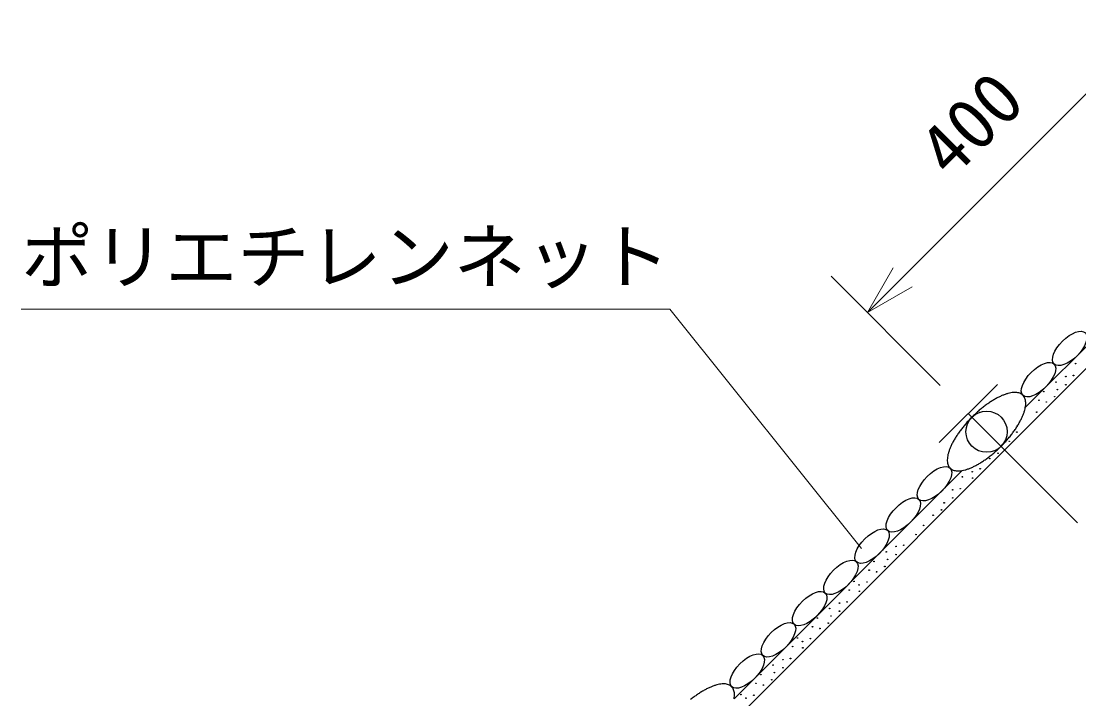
# Model space of a CAD drawing. Units: millimetres, scale not verified. Extents: x 200 to 8200, y 200 to 5838.
# Drawn here: x 1381 to 2408, y 3032 to 3690 of the extents above; entities that cross this region are included whole.
import ezdxf
from ezdxf.enums import TextEntityAlignment as Align

# ---------------------------------------------------------------- set-up
doc = ezdxf.new("R2010")
doc.units = ezdxf.units.MM
doc.header["$LTSCALE"] = 20
for name, color, linetype, lineweight in [('C-STR', 7, 'Continuous', 25), ('C-STR-DIM', 1, 'Continuous', 13), ('C-STR-HTXT', 1, 'Continuous', 13)]:
    doc.layers.add(name, color=color, linetype=linetype, lineweight=lineweight)
doc.styles.add('ＭＳ ゴシック', font='')
doc.styles.get('ＭＳ ゴシック').set_extended_font_data('MS Gothic')

msp = doc.modelspace()

# ---------------------------------------------------------------- linework, layer by layer
at = {"layer": 'C-STR'}
for p, q in [((2356.24, 3315.29), (2566.64, 3525.69)), ((2018.03, 2955.87), (2577.25, 3515.09)), ((2329.16, 3337.7), (2272.59, 3281.13)), ((2406.94, 3203.35), (2300.87, 3309.42)), ((2073.4, 3032.45), (2295, 3254.05))]:
    msp.add_line(p, q, dxfattribs=at)
for centre in [(2405.04, 3357.86), (2386.03, 3339.94), (2395.6, 3345.23), (2402.97, 3346.32), (2374.14, 3330.63), (2387.34, 3332.64), (2395.6, 3337.34), (2369.42, 3322.23), (2376.63, 3320.55), (2384.71, 3325.74), (2367.35, 3310.7), (2348.02, 3291.37), (2340.65, 3282.39), (2329.76, 3270.79), (2312.4, 3255.75), (2321.68, 3265.6), (2295.14, 3247.96), (2304.69, 3252.89), (2305.03, 3246.77), (2285.7, 3235.33), (2293.07, 3236.42), (2285.7, 3227.44), (2274.81, 3215.84), (2277.44, 3222.74), (2266.73, 3210.65), (2257.45, 3200.8), (2250.08, 3191.82), (2221.18, 3175.1), (2230.75, 3180.38), (2238.12, 3181.47), (2209.29, 3165.78), (2222.49, 3167.79), (2230.75, 3172.49), (2204.57, 3157.38), (2211.78, 3155.7), (2219.86, 3160.89), (2189.97, 3146.46), (2194.79, 3142.99), (2202.5, 3145.85), (2185.25, 3138.06), (2195.13, 3136.87), (2175.8, 3125.43), (2183.17, 3126.53), (2166.23, 3120.15), (2167.54, 3112.84), (2175.81, 3117.55), (2149.62, 3102.43), (2154.35, 3110.83), (2164.91, 3105.94), (2135.02, 3091.51), (2156.83, 3100.75), (2130.3, 3083.11), (2139.84, 3088.04), (2140.18, 3081.92), (2147.55, 3090.9), (2128.22, 3071.58), (2111.28, 3065.2), (2120.85, 3070.48), (2120.86, 3062.6), (2099.4, 3055.89), (2109.96, 3050.99), (2112.59, 3057.89), (2094.67, 3047.49), (2101.88, 3045.8), (2080.07, 3036.56), (2084.89, 3033.1), (2092.6, 3035.95)]:
    msp.add_circle(centre, 0.3, dxfattribs=at)
at = {"layer": 'C-STR', "color": 3}
msp.add_circle((2318.55, 3291.74), 20, dxfattribs=at)
at = {"layer": 'C-STR'}
for centre, radius, start, end in [((2353.01, 3281.53), 49.22, 109.54574, 113.28947), ((2349.87, 3290.54), 39.68, 105.3049, 109.62992), ((2347.71, 3298.68), 31.26, 100.33954, 105.41315), ((2346.49, 3305.69), 24.14, 94.44603, 100.47713), ((2346.1, 3311.42), 18.4, 87.38455, 94.61565), ((2346.34, 3315.79), 14.02, 78.91358, 87.5801), ((2346.98, 3318.82), 10.93, 68.88374, 79.10992), ((2347.69, 3320.62), 8.99, 57.40605, 69.02993), ((2348.18, 3321.37), 8.1, 45.01549, 57.44312), ((2378.29, 3235.5), 101.86, 124.44349, 126.74129), ((2372.79, 3243.58), 92.09, 122.008, 124.46712), ((2367.2, 3252.6), 81.48, 119.36878, 122.03862), ((2361.86, 3262.19), 70.5, 116.46608, 119.4082), ((2357.06, 3271.96), 59.61, 113.22417, 116.51678), ((2348.11, 3321.32), 8.18, 32.61788, 44.9235), ((2347.21, 3320.77), 9.24, 21.12586, 32.43816), ((2345.21, 3320.05), 11.36, 11.08473, 20.92162), ((2331.42, 3319.82), 25.23, 349.65344, 355.42339), ((2341.97, 3319.46), 14.66, 2.60859, 10.89773), ((2337.37, 3319.3), 19.26, 355.54611, 2.45369), ((2392.48, 3217.82), 124.55, 132.99693, 135.002), ((2390.74, 3219.7), 121.98, 130.96843, 133.00263), ((2387.6, 3223.35), 117.17, 128.88707, 130.9777), ((2383.34, 3228.67), 110.36, 126.7233, 128.90037), ((2306.77, 3326.82), 50.9, 336.77238, 340.39241), ((2315.9, 3323.52), 41.2, 340.4498, 344.61538), ((2324.2, 3321.19), 32.58, 344.68939, 349.55791), ((2387.67, 3222.08), 118.12, 139.03069, 141.10453), ((2391.03, 3219.16), 122.57, 137.00225, 139.02669), ((2392.62, 3217.67), 124.75, 134.9996, 137.00147), ((2268.97, 3346.91), 93.79, 325.55516, 327.96972), ((2277.85, 3341.32), 83.28, 327.99034, 330.60227), ((2287.37, 3335.91), 72.34, 330.62913, 333.49659), ((2297.14, 3331), 61.4, 333.53125, 336.7278), ((2368.13, 3236.57), 93.79, 145.55516, 147.96972), ((2376.03, 3231.12), 103.38, 143.27556, 145.53966), ((2382.62, 3226.18), 111.62, 141.11195, 143.26438), ((2249.43, 3361.4), 118.12, 319.03069, 321.10453), ((2254.48, 3357.31), 111.62, 321.11195, 323.26438), ((2261.07, 3352.36), 103.38, 323.27556, 325.53966), ((2330.32, 3256.67), 50.9, 156.77238, 160.39241), ((2339.96, 3252.48), 61.4, 153.53125, 156.7278), ((2349.73, 3247.57), 72.34, 150.62913, 153.49659), ((2359.25, 3242.16), 83.28, 147.99034, 150.60227), ((2244.62, 3365.67), 124.55, 312.99693, 315.002), ((2244.48, 3365.81), 124.75, 314.9996, 317.00147), ((2246.07, 3364.32), 122.57, 317.00225, 319.02669), ((2305.68, 3263.66), 25.23, 169.65344, 175.42339), ((2312.9, 3262.29), 32.58, 164.68939, 169.55791), ((2321.2, 3259.96), 41.2, 160.4498, 164.61538), ((2258.81, 3347.99), 101.86, 304.44349, 306.74129), ((2253.76, 3354.82), 110.36, 306.7233, 308.90037), ((2249.5, 3360.14), 117.17, 308.88707, 310.9777), ((2246.36, 3363.78), 121.98, 310.96843, 313.00263), ((2299.73, 3264.18), 19.26, 175.54611, 182.45369), ((2295.13, 3264.02), 14.66, 182.60859, 190.89773), ((2291.88, 3263.43), 11.36, 191.08473, 200.92162), ((2289.89, 3262.71), 9.24, 201.12586, 221.69994), ((2288.92, 3262.12), 8.1, 225.01549, 237.44312), ((2284.09, 3301.95), 49.22, 289.54574, 293.28947), ((2280.04, 3311.52), 59.61, 293.22417, 296.51678), ((2275.24, 3321.3), 70.5, 296.46608, 299.4082), ((2269.9, 3330.89), 81.48, 299.36878, 302.03862), ((2264.31, 3339.9), 92.09, 302.008, 304.46712), ((2289.41, 3262.86), 8.99, 237.40605, 249.02993), ((2290.12, 3264.66), 10.93, 248.88374, 259.10992), ((2290.76, 3267.69), 14.02, 258.91358, 267.5801), ((2291, 3272.06), 18.4, 267.38455, 274.61565), ((2290.61, 3277.79), 24.14, 274.44603, 280.47713), ((2289.39, 3284.81), 31.26, 280.33954, 285.41315), ((2287.23, 3292.94), 39.68, 285.3049, 289.62992), ((2084.36, 2969.75), 81.48, 119.36878, 122.03862), ((2079.02, 2979.34), 70.5, 116.46608, 119.4082), ((2074.21, 2989.12), 59.61, 113.22417, 116.51678), ((2070.17, 2998.69), 49.22, 109.54574, 113.28947), ((2067.03, 3007.7), 39.68, 105.3049, 109.62992), ((2064.87, 3015.83), 31.26, 100.33954, 105.41315), ((2063.64, 3022.85), 24.14, 94.44603, 100.47713), ((2063.25, 3028.58), 18.4, 87.38455, 94.61565), ((2063.5, 3032.95), 14.02, 78.91358, 87.5801), ((2064.13, 3035.98), 10.93, 68.88374, 79.10992), ((2064.85, 3037.78), 8.99, 57.40605, 69.02993), ((2065.34, 3038.52), 8.1, 45.01549, 57.44312), ((2065.27, 3038.48), 8.18, 32.61788, 44.9235), ((2064.36, 3037.93), 9.24, 21.12586, 32.43816), ((2062.37, 3037.21), 11.36, 11.08473, 20.92162), ((2100.5, 2945.82), 110.36, 126.7233, 128.90037), ((2095.44, 2952.65), 101.86, 124.44349, 126.74129), ((2089.95, 2960.74), 92.09, 122.008, 124.46712), ((2048.57, 3036.98), 25.23, 349.65344, 355.42339), ((2059.12, 3036.62), 14.66, 2.60859, 10.89773), ((2054.53, 3036.46), 19.26, 355.54611, 2.45369)]:
    msp.add_arc(centre, radius, start, end, dxfattribs=at)
for centre in [(2399.36, 3372.55), (2369.06, 3342.25), (2268.04, 3241.23), (2237.74, 3210.93), (2207.43, 3180.62), (2177.13, 3150.32), (2146.82, 3120.02), (2116.52, 3089.71), (2086.21, 3059.41)]:
    msp.add_ellipse(centre, major_axis=(15.15, 15.15), ratio=0.466665, dxfattribs=at)
at = {"layer": 'C-STR-DIM'}
for p, q in [((2202.93, 3407.36), (2485.77, 3690.21)), ((2273.64, 3336.65), (2167.57, 3442.72)), ((2202.93, 3407.36), (2227.93, 3450.67)), ((2202.93, 3407.36), (2246.23, 3432.36))]:
    msp.add_line(p, q, dxfattribs=at)
at = {"layer": 'C-STR-HTXT'}
for p, q in [((1381.15, 3410.67), (2011.15, 3410.67)), ((2011.15, 3410.67), (2197.22, 3178.3))]:
    msp.add_line(p, q, dxfattribs=at)

# ---------------------------------------------------------------- texts
at = {"layer": 'C-STR-DIM', "color": 7, "style": 'ＭＳ ゴシック'}
msp.add_text('400', height=51.32, rotation=45, dxfattribs=at).set_placement((2295.34, 3524.57), align=Align.BOTTOM_LEFT)
at = {"layer": 'C-STR-HTXT', "color": 7, "style": 'ＭＳ ゴシック'}
msp.add_text('ポリエチレンネット', height=51.32, dxfattribs=at).set_placement((1381.15, 3420.67), align=Align.BOTTOM_LEFT)

doc.saveas('drawing.dxf')
